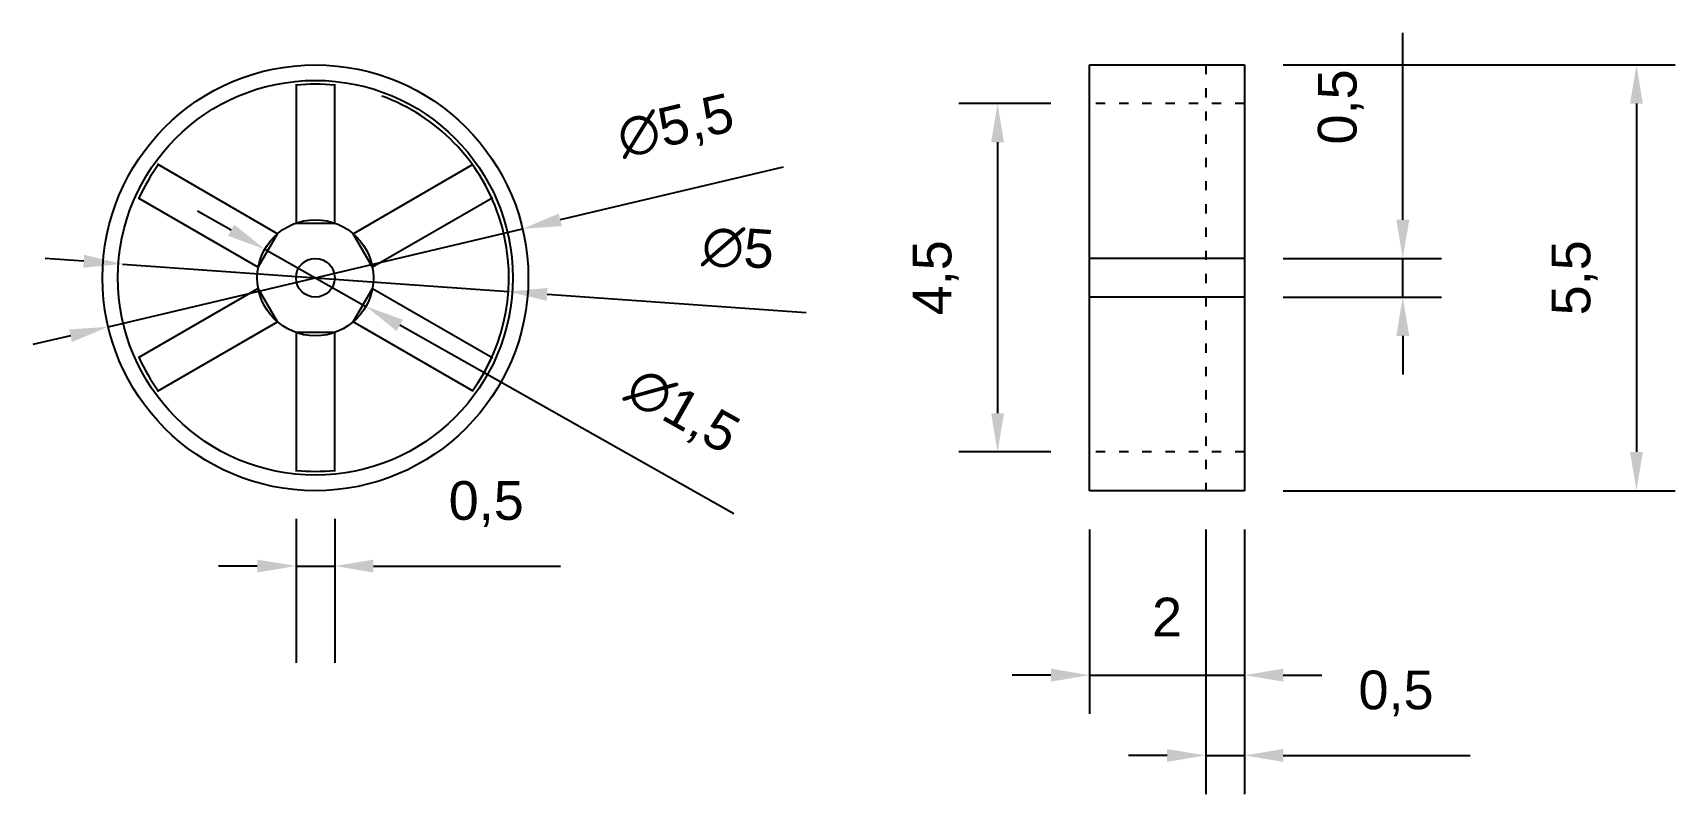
# Model space of a CAD drawing. Header units: millimetres. Extents: x 305.2 to 326.5, y 206.3 to 216.1.
import ezdxf

# ---------------------------------------------------------------- set-up
doc = ezdxf.new("R2010")
doc.units = ezdxf.units.MM
doc.linetypes.add('ACAD_ISO03W100', pattern=[30, 12, -18])
for name, color, linetype in [('cotari', 5, 'Continuous'), ('roti principale fata', 6, 'Continuous'), ('roti principale fata2', 6, 'ACAD_ISO03W100'), ('roti principale sectiune', 1, 'Continuous')]:
    doc.layers.add(name, color=color, linetype=linetype)
doc.styles.get("Standard").update_dxf_attribs({"font": 'arial.ttf'})
doc.dimstyles.new('ISO-25', dxfattribs={"dimtxt": 2.5, "dimasz": 2.5, "dimexe": 1.25, "dimexo": 0.625, "dimtad": 1, "dimtxsty": 'Standard', "dimcen": 2.5, "dimadec": 0, "dimazin": 0, "dimtfac": 1, "dimtmove": 0, "dimatfit": 3, "dimfxl": 1, "dimarcsym": 0})

# ---------------------------------------------------------------- blocks, each defined once
blk = doc.blocks.new('*D5')
at = {"layer": 'cotari', "color": 0, "lineweight": -2, "transparency": 16777216}
for p, q in [((307.81, 213.543), (307.375, 213.789)), ((308.245, 213.297), (309.551, 212.559)), ((314.302, 209.877), (309.987, 212.314))]:
    blk.add_line(p, q, dxfattribs=at)
at = {"layer": 'cotari', "color": 0, "transparency": 16777216}
for points in [[(307.851, 213.615), (307.769, 213.47), (308.245, 213.297)], [(310.028, 212.386), (309.946, 212.241), (309.551, 212.559)]]:
    blk.add_solid(points, dxfattribs=at)
at = {"layer": 'Defpoints', "color": 0, "transparency": 16777216}
for p in [(308.245, 213.297), (309.551, 212.559)]:
    blk.add_point(p, dxfattribs=at)
at = {"layer": 'cotari', "color": 0, "transparency": 16777216, "insert": (313.629, 211.186), "char_height": 0.5, "attachment_point": 5, "rotation": 330.5497}
blk.add_mtext('∅1,5', dxfattribs=at)
blk = doc.blocks.new('*D6')
at = {"layer": 'cotari', "color": 0, "lineweight": -2, "transparency": 16777216}
for p, q in [((305.906, 213.142), (305.407, 213.178)), ((306.405, 213.106), (311.392, 212.75)), ((315.237, 212.475), (311.891, 212.714))]:
    blk.add_line(p, q, dxfattribs=at)
blk.add_arc((308.898, 212.928), 2.5, 327.2625, 69.9369, dxfattribs=at)
at = {"layer": 'cotari', "color": 0, "transparency": 16777216}
for points in [[(305.912, 213.225), (305.9, 213.059), (306.405, 213.106)], [(311.897, 212.797), (311.885, 212.631), (311.392, 212.75)]]:
    blk.add_solid(points, dxfattribs=at)
at = {"layer": 'Defpoints', "color": 0, "transparency": 16777216}
for p in [(306.405, 213.106), (311.392, 212.75)]:
    blk.add_point(p, dxfattribs=at)
at = {"layer": 'cotari', "color": 0, "transparency": 16777216, "insert": (314.357, 213.309), "char_height": 0.5, "attachment_point": 5, "rotation": 355.9104}
blk.add_mtext('∅5', dxfattribs=at)
blk = doc.blocks.new('*D7')
at = {"layer": 'cotari', "color": 0, "lineweight": -2, "transparency": 16777216}
for p, q in [((314.94, 214.357), (312.061, 213.676)), ((306.222, 212.295), (311.575, 213.561)), ((305.736, 212.18), (305.249, 212.065))]:
    blk.add_line(p, q, dxfattribs=at)
at = {"layer": 'cotari', "color": 0, "transparency": 16777216}
for points in [[(312.042, 213.758), (312.08, 213.595), (311.575, 213.561)], [(305.717, 212.261), (305.755, 212.099), (306.222, 212.295)]]:
    blk.add_solid(points, dxfattribs=at)
at = {"layer": 'Defpoints', "color": 0, "transparency": 16777216}
for p in [(311.575, 213.561), (306.222, 212.295)]:
    blk.add_point(p, dxfattribs=at)
at = {"layer": 'cotari', "color": 0, "transparency": 16777216, "insert": (313.557, 214.861), "char_height": 0.5, "attachment_point": 5, "rotation": 13.3108}
blk.add_mtext('∅5,5', dxfattribs=at)
blk = doc.blocks.new('*D8')
at = {"layer": 'cotari', "color": 0, "lineweight": -2, "transparency": 16777216}
for p, q in [((308.648, 209.816), (308.648, 207.955)), ((309.148, 209.816), (309.148, 207.955)), ((308.148, 209.205), (307.648, 209.205)), ((308.648, 209.205), (309.148, 209.205)), ((309.648, 209.205), (312.062, 209.205))]:
    blk.add_line(p, q, dxfattribs=at)
at = {"layer": 'cotari', "color": 0, "transparency": 16777216}
for points in [[(308.148, 209.288), (308.148, 209.121), (308.648, 209.205)], [(309.648, 209.288), (309.648, 209.121), (309.148, 209.205)]]:
    blk.add_solid(points, dxfattribs=at)
at = {"layer": 'Defpoints', "color": 0, "transparency": 16777216}
for p in [(308.648, 210.441), (309.148, 210.441), (309.148, 209.205)]:
    blk.add_point(p, dxfattribs=at)
at = {"layer": 'cotari', "color": 0, "transparency": 16777216, "insert": (311.105, 210.005), "char_height": 0.5, "attachment_point": 5}
blk.add_mtext('0,5', dxfattribs=at)
blk = doc.blocks.new('*D9')
at = {"layer": 'cotari', "color": 0, "lineweight": -2, "transparency": 16777216}
for p, q in [((321.398, 215.678), (326.46, 215.678)), ((325.96, 215.178), (325.96, 210.678)), ((321.398, 210.178), (326.46, 210.178))]:
    blk.add_line(p, q, dxfattribs=at)
at = {"layer": 'cotari', "color": 0, "transparency": 16777216}
for points in [[(325.877, 215.178), (326.043, 215.178), (325.96, 215.678)], [(325.877, 210.678), (326.043, 210.678), (325.96, 210.178)]]:
    blk.add_solid(points, dxfattribs=at)
at = {"layer": 'Defpoints', "color": 0, "transparency": 16777216}
for p in [(320.898, 215.678), (320.898, 210.178), (325.96, 210.178)]:
    blk.add_point(p, dxfattribs=at)
at = {"layer": 'cotari', "color": 0, "transparency": 16777216, "insert": (325.161, 212.928), "char_height": 0.5, "attachment_point": 5, "rotation": 90}
blk.add_mtext('5,5', dxfattribs=at)
blk = doc.blocks.new('*D10')
at = {"layer": 'cotari', "color": 0, "lineweight": -2, "transparency": 16777216}
for p, q in [((318.398, 215.178), (317.209, 215.178)), ((317.709, 214.678), (317.709, 211.178)), ((318.398, 210.678), (317.209, 210.678))]:
    blk.add_line(p, q, dxfattribs=at)
at = {"layer": 'cotari', "color": 0, "transparency": 16777216}
for points in [[(317.625, 214.678), (317.792, 214.678), (317.709, 215.178)], [(317.625, 211.178), (317.792, 211.178), (317.709, 210.678)]]:
    blk.add_solid(points, dxfattribs=at)
at = {"layer": 'Defpoints', "color": 0, "transparency": 16777216}
for p in [(318.898, 215.178), (317.709, 210.678), (318.898, 210.678)]:
    blk.add_point(p, dxfattribs=at)
at = {"layer": 'cotari', "color": 0, "transparency": 16777216, "insert": (316.909, 212.928), "char_height": 0.5, "attachment_point": 5, "rotation": 90}
blk.add_mtext('4,5', dxfattribs=at)
blk = doc.blocks.new('*D11')
at = {"layer": 'cotari', "color": 0, "lineweight": -2, "transparency": 16777216}
for p, q in [((322.942, 213.678), (322.942, 216.092)), ((321.398, 213.178), (323.442, 213.178)), ((322.942, 212.678), (322.942, 213.178)), ((321.398, 212.678), (323.442, 212.678)), ((322.942, 212.178), (322.942, 211.678))]:
    blk.add_line(p, q, dxfattribs=at)
at = {"layer": 'cotari', "color": 0, "transparency": 16777216}
for points in [[(322.859, 213.678), (323.026, 213.678), (322.942, 213.178)], [(322.859, 212.178), (323.026, 212.178), (322.942, 212.678)]]:
    blk.add_solid(points, dxfattribs=at)
at = {"layer": 'Defpoints', "color": 0, "transparency": 16777216}
for p in [(320.898, 213.178), (322.942, 213.178), (320.898, 212.678)]:
    blk.add_point(p, dxfattribs=at)
at = {"layer": 'cotari', "color": 0, "transparency": 16777216, "insert": (322.142, 215.135), "char_height": 0.5, "attachment_point": 5, "rotation": 90}
blk.add_mtext('0,5', dxfattribs=at)
blk = doc.blocks.new('*D12')
at = {"layer": 'cotari', "color": 0, "lineweight": -2, "transparency": 16777216}
for p, q in [((318.898, 209.678), (318.898, 207.295)), ((320.898, 209.678), (320.898, 207.295)), ((318.398, 207.795), (317.898, 207.795)), ((318.898, 207.795), (320.898, 207.795)), ((321.398, 207.795), (321.898, 207.795))]:
    blk.add_line(p, q, dxfattribs=at)
at = {"layer": 'cotari', "color": 0, "transparency": 16777216}
for points in [[(318.398, 207.879), (318.398, 207.712), (318.898, 207.795)], [(321.398, 207.879), (321.398, 207.712), (320.898, 207.795)]]:
    blk.add_solid(points, dxfattribs=at)
at = {"layer": 'Defpoints', "color": 0, "transparency": 16777216}
for p in [(318.898, 210.178), (320.898, 210.178), (320.898, 207.795)]:
    blk.add_point(p, dxfattribs=at)
at = {"layer": 'cotari', "color": 0, "transparency": 16777216, "insert": (319.898, 208.546), "char_height": 0.5, "attachment_point": 5}
blk.add_mtext('2', dxfattribs=at)
blk = doc.blocks.new('*D13')
at = {"layer": 'cotari', "color": 0, "lineweight": -2, "transparency": 16777216}
for p, q in [((320.398, 209.678), (320.398, 206.258)), ((320.898, 209.678), (320.898, 206.258)), ((319.898, 206.758), (319.398, 206.758)), ((320.398, 206.758), (320.898, 206.758)), ((321.398, 206.758), (323.812, 206.758))]:
    blk.add_line(p, q, dxfattribs=at)
at = {"layer": 'cotari', "color": 0, "transparency": 16777216}
for points in [[(319.898, 206.841), (319.898, 206.675), (320.398, 206.758)], [(321.398, 206.841), (321.398, 206.675), (320.898, 206.758)]]:
    blk.add_solid(points, dxfattribs=at)
at = {"layer": 'Defpoints', "color": 0, "transparency": 16777216}
for p in [(320.398, 210.178), (320.898, 210.178), (320.898, 206.758)]:
    blk.add_point(p, dxfattribs=at)
at = {"layer": 'cotari', "color": 0, "transparency": 16777216, "insert": (322.855, 207.558), "char_height": 0.5, "attachment_point": 5}
blk.add_mtext('0,5', dxfattribs=at)

msp = doc.modelspace()

# ---------------------------------------------------------------- linework, layer by layer
at = {"layer": 'roti principale fata'}
for p, q in [((318.898, 215.678), (320.898, 215.678)), ((318.898, 210.178), (318.898, 215.678)), ((320.898, 215.678), (320.898, 210.178)), ((320.898, 213.178), (318.898, 213.178)), ((320.898, 212.678), (318.898, 212.678)), ((320.898, 210.178), (318.898, 210.178))]:
    msp.add_line(p, q, dxfattribs=at)
at = {"layer": 'roti principale fata2', "ltscale": 0.01}
for p, q in [((320.398, 215.678), (320.398, 210.178)), ((320.898, 215.178), (318.898, 215.178)), ((320.898, 210.678), (318.898, 210.678))]:
    msp.add_line(p, q, dxfattribs=at)
at = {"layer": 'roti principale sectiune'}
for points in [[(308.648, 215.428), (308.648, 213.635), (309.148, 213.635), (309.148, 215.428)], [(306.608, 213.962), (308.161, 213.065), (308.411, 213.498), (306.858, 214.395)], [(311.188, 213.962), (309.636, 213.065), (309.386, 213.498), (310.938, 214.395)], [(306.858, 211.462), (308.411, 212.358), (308.161, 212.791), (306.608, 211.895)], [(310.938, 211.462), (309.386, 212.358), (309.636, 212.791), (311.188, 211.895)], [(309.148, 210.428), (309.148, 212.221), (308.648, 212.221), (308.648, 210.428)]]:
    msp.add_lwpolyline(points, dxfattribs=at)
for radius in [2.75, 2.55, 0.75, 0.25]:
    msp.add_circle((308.898, 212.928), radius, dxfattribs=at)
for start, end in [(84.2608, 95.7392), (144.2608, 155.7392), (24.2608, 35.7392), (204.2608, 215.7392), (324.2608, 335.7392), (264.2608, 275.7392)]:
    msp.add_arc((308.898, 212.928), 2.5, start, end, dxfattribs=at)

# ---------------------------------------------------------------- dimensions: what is measured, and where the dimension line sits
at = {"layer": 'cotari'}
dim = msp.add_linear_dim(base=(322.942, 213.178), p1=(320.898, 212.678), p2=(320.898, 213.178), angle=90, dimstyle='ISO-25', override={"dimtxt": 0.5, "dimasz": 0.5, "dimexe": 0.5, "dimexo": 0.5, "dimgap": 0.5}, dxfattribs=at)
dim.commit()
dim.dimension.update_dxf_attribs({"geometry": '*D11', "text_midpoint": (322.942, 215.135), "dimtype": 160})
for base, p1, p2, picture, middle in [((325.96, 210.178), (320.898, 215.678), (320.898, 210.178), '*D9', (325.161, 212.928)), ((317.709, 210.678), (318.898, 215.178), (318.898, 210.678), '*D10', (316.909, 212.928))]:
    dim = msp.add_linear_dim(base=base, p1=p1, p2=p2, angle=90, dimstyle='ISO-25', override={"dimtxt": 0.5, "dimasz": 0.5, "dimexe": 0.5, "dimexo": 0.5, "dimgap": 0.5}, dxfattribs=at)
    dim.commit()
    dim.dimension.update_dxf_attribs({"geometry": picture, "text_midpoint": middle})
dim = msp.add_diameter_dim_2p(p1=(306.222, 212.295), p2=(311.575, 213.561), dimstyle='ISO-25', override={"dimtxt": 0.5, "dimasz": 0.5, "dimgap": 0.5}, dxfattribs=at)
dim.commit()
dim.dimension.update_dxf_attribs({"geometry": '*D7', "text_midpoint": (313.557, 214.861)})
for p1, p2, override, picture, middle in [((306.405, 213.106), (311.392, 212.75), {"dimtxt": 0.5, "dimasz": 0.5, "dimgap": 0.5}, '*D6', (314.302, 212.542)), ((308.245, 213.297), (309.551, 212.559), {"dimtxt": 0.5, "dimasz": 0.5, "dimexe": 0.5, "dimexo": 0.5, "dimgap": 0.5, "dimcen": 0.5}, '*D5', (313.232, 210.481))]:
    dim = msp.add_diameter_dim_2p(p1=p1, p2=p2, dimstyle='ISO-25', override=override, dxfattribs=at)
    dim.commit()
    dim.dimension.update_dxf_attribs({"geometry": picture, "text_midpoint": middle, "dimtype": 163})
for base, p1, p2, override, picture, middle in [((309.148, 209.205), (308.648, 210.441), (309.148, 210.441), {"dimtxt": 0.5, "dimasz": 0.5, "dimgap": 0.5}, '*D8', (311.105, 210.005)), ((320.898, 207.795), (318.898, 210.178), (320.898, 210.178), {"dimtxt": 0.5, "dimasz": 0.5, "dimexe": 0.5, "dimexo": 0.5, "dimgap": 0.5}, '*D12', (319.898, 208.546))]:
    dim = msp.add_linear_dim(base=base, p1=p1, p2=p2, dimstyle='ISO-25', override=override, dxfattribs=at)
    dim.commit()
    dim.dimension.update_dxf_attribs({"geometry": picture, "text_midpoint": middle})
dim = msp.add_linear_dim(base=(320.898, 206.758), p1=(320.398, 210.178), p2=(320.898, 210.178), dimstyle='ISO-25', override={"dimtxt": 0.5, "dimasz": 0.5, "dimexe": 0.5, "dimexo": 0.5, "dimgap": 0.5}, dxfattribs=at)
dim.commit()
dim.dimension.update_dxf_attribs({"geometry": '*D13', "text_midpoint": (322.855, 206.758), "dimtype": 160})

doc.saveas('drawing.dxf')
